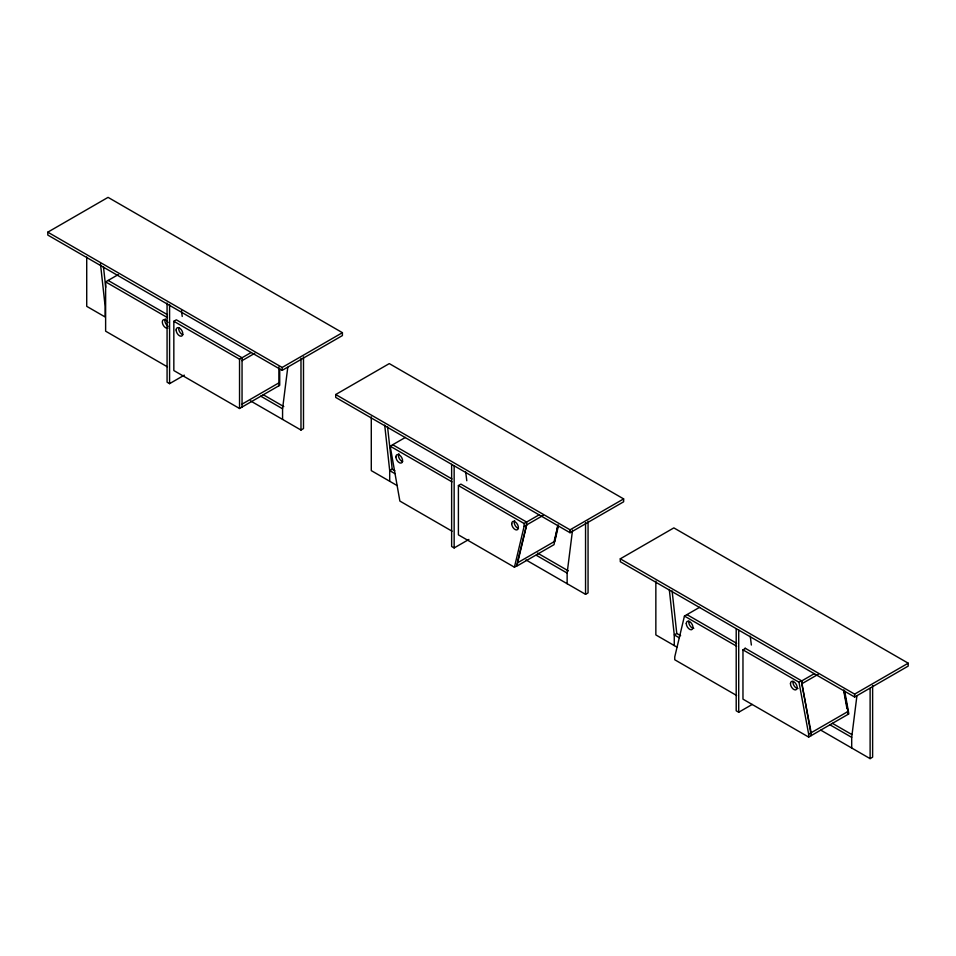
<?xml version="1.0" encoding="UTF-8"?>
<svg xmlns="http://www.w3.org/2000/svg" width="956" height="956" viewBox="0 0 956 956"><rect width="100%" height="100%" fill="white"/><g stroke="black" fill="none" stroke-linecap="round" stroke-linejoin="round"><path stroke-width="1.43" d="M282.57 419.409L282.57 408.774L287.78 367.283M567.135 583.71L567.135 573.074L572.536 530.102M851.7 747.998L851.7 737.363L856.911 695.872M558.435 525.728L554.862 541.263L517.196 563L517.196 565.904L554.026 544.645L557.599 526.206M514.424 567.195L524.103 526.398L524.103 523.494L458.402 485.564L458.402 534.858L514.424 567.195L516.933 565.749L526.613 524.952L526.613 522.048L460.911 484.118L458.402 485.564M699.649 607.287L684.436 616.07L674.757 656.868L674.757 659.771L736.598 695.466M517.543 561.59L526.613 524.952M554.026 541.741L558.208 524.832M47.8 232.165L108.064 197.366L342.415 332.676L342.415 335.568L282.151 370.366L47.8 235.056L47.8 232.165L282.151 367.463L342.415 332.676M167.455 366.877L105.626 331.182L105.626 281.889L118.293 274.575M279.714 368.873L279.714 385.304L239.538 408.499L173.837 370.558L173.837 321.276L176.346 319.818L242.047 357.759L242.047 407.041M167.073 303.04L167.073 382.197L169.582 383.655L184.305 375.146M173.837 321.276L239.538 359.205L250.938 352.621M242.047 360.651L254.75 353.326M242.047 404.149L278.877 382.89M335.711 394.529L389.283 363.603L623.635 498.901L623.635 501.792L570.063 532.719L335.711 397.421L335.711 394.529L570.063 529.827L623.635 498.901M250.424 400.851L300.985 430.045L303.494 428.587L303.494 356.899M452.069 531.201L399.871 501.064L390.191 446.189L405.404 437.406M394.78 470.663L392.211 469.181L389.701 470.627L389.701 481.262M451.638 464.353L451.638 546.497L454.148 547.943L468.882 539.447M524.103 523.494L539.315 514.722M524.103 526.398L543.128 515.415M620.289 558.818L673.849 527.891L908.2 663.189L908.2 666.093L854.64 697.02L620.289 561.722L620.289 558.818L854.64 694.116L908.2 663.189M525.991 559.953L585.55 594.333L588.06 592.887L588.06 521.187M680.636 635.704L676.776 633.481L674.267 634.927L674.267 645.551M844.662 690.853L848.844 713.893L808.668 737.076L742.967 699.147L742.967 649.865L745.477 648.407M736.204 628.642L736.204 710.786L738.713 712.244L752.217 704.441M742.967 649.865L798.989 682.202L801.498 680.756L811.19 735.63M744.999 648.132L801.761 680.911L814.464 673.574M811.19 732.738L801.761 683.803L818.276 674.279M808.668 737.076L808.668 734.184L848.008 711.479L843.861 689.885M820.846 730.181L870.115 758.634L872.625 757.176L872.625 685.488M108.136 280.443L167.396 314.655M392.701 444.731L451.961 478.956M686.946 614.612L736.61 643.292M105.626 281.889L167.455 317.595M390.191 446.189L452.033 481.884M684.436 616.07L736.646 646.208M263.223 394.709L283.789 406.587M537.499 553.07L568.366 570.887M832.353 723.298L851.641 734.435M260.713 396.154L282.57 408.774M394.84 473.602L389.701 470.627L384.706 425.121M536.28 555.257L567.135 573.074M679.417 637.891L674.267 634.927L669.284 589.41M829.844 724.744L851.7 737.363M397.409 485.72L371.286 470.627L371.286 416.864M676.836 647.045L655.852 634.927L655.852 581.152M798.989 682.202L808.668 734.184M843.825 691.343L846.968 708.611M847.494 711.491L848.008 714.371L848.008 711.479M750.245 636.146L751.356 645.037M465.68 471.858L466.791 480.749M181.485 310.521L182.226 316.448M672.116 590.892L676.776 633.481M387.539 426.603L392.211 469.181M103.463 266.712L105.71 287.266M100.464 263.76L105.136 306.338L105.136 316.974L86.721 306.338L86.721 257.045M870.115 688.428L870.115 758.634M854.64 694.116L854.64 697.02M801.761 680.911L801.761 683.803M738.713 630.088L738.713 712.244M585.55 522.645L585.55 594.333M570.063 529.827L570.063 532.719M454.148 465.799L454.148 547.943M300.985 358.345L300.985 430.045M282.151 367.463L282.151 370.366M278.877 366.937L278.877 385.782M239.538 359.205L239.538 408.499M169.582 304.486L169.582 383.655M693.805 628.319A4.732 2.737 60 0 1 690.089 625.893A4.732 2.737 60 0 1 688.894 621.137M797.997 688.463A4.732 2.737 60 0 1 794.281 686.038A4.732 2.737 60 0 1 793.086 681.281M402.631 461.569A4.732 2.737 60 0 1 399.106 458.151A4.732 2.737 60 0 1 398.867 453.73M518.415 528.417A4.732 2.737 60 0 1 514.902 524.999A4.732 2.737 60 0 1 514.651 520.578M182.859 334.684A4.732 2.737 60 0 1 178.76 327.585M168.184 326.343A4.732 2.737 60 0 1 165.292 318.874M168.041 328.028A4.732 2.737 60 0 1 163.309 325.291A4.732 2.737 60 0 1 163.309 319.83A4.732 2.737 60 0 1 168.041 322.566M686.277 623.515A4.732 2.737 60 0 0 691.296 629.765A4.732 2.737 60 0 0 691.296 623.073A4.732 2.737 60 0 0 686.277 623.515M790.457 683.671A4.732 2.737 60 0 0 795.488 689.921A4.732 2.737 60 0 0 795.488 683.217A4.732 2.737 60 0 0 790.457 683.671M395.904 456.849A4.732 2.737 60 0 0 400.923 463.098A4.732 2.737 60 0 0 400.923 456.406A4.732 2.737 60 0 0 395.904 456.849M511.699 523.697A4.732 2.737 60 0 0 516.718 529.947A4.732 2.737 60 0 0 516.718 523.255A4.732 2.737 60 0 0 511.699 523.697M176.131 329.963A4.732 2.737 60 0 0 181.15 336.213A4.732 2.737 60 0 0 181.15 329.521A4.732 2.737 60 0 0 176.131 329.963"/></g></svg>
